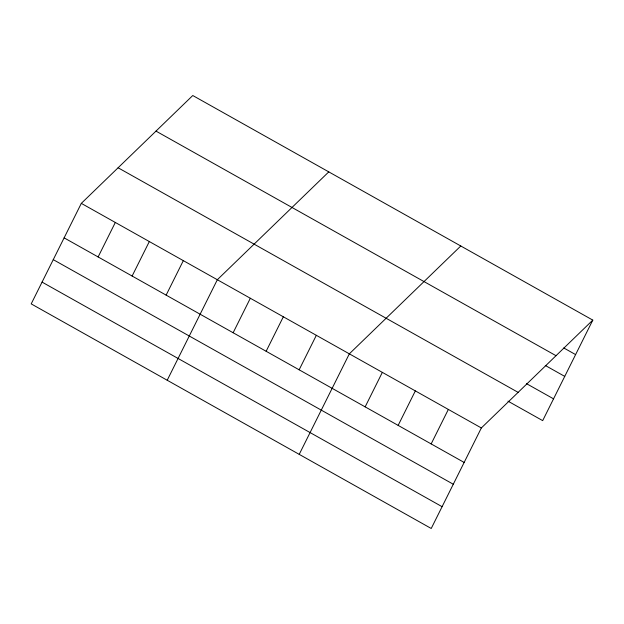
<?xml version="1.0" encoding="UTF-8"?>
<svg xmlns="http://www.w3.org/2000/svg" width="624" height="624" viewBox="0 0 624 624"><rect width="100%" height="100%" fill="white"/><g stroke="black" fill="none" stroke-linecap="round" stroke-linejoin="round"><path stroke-width="0.94" d="M81.315 203.369L31.2 303.888L431.231 528.481L481.346 427.955L592.8 320.112L192.769 95.519L81.315 203.369L481.346 427.955M98.124 256.948L115.323 222.456M132.124 276.034L149.323 241.55M166.132 295.129L183.323 260.637M167.209 380.25L217.331 279.731L328.778 171.881M233.134 332.748L250.333 298.256M266.136 351.273L283.335 316.789M299.138 369.806L316.337 335.314M299.224 454.366L349.339 353.839L460.793 245.996M365.149 406.864L382.34 372.372M398.151 425.389L415.342 390.897M431.153 443.921L448.344 409.43M592.8 320.112L542.685 420.631L507.983 401.154M563.761 347.95L575.601 354.596M155.992 131.11L556.023 355.696M545.275 365.461L564.743 376.389M526.469 383.635L553.543 398.837M118.1 167.778L518.131 392.371M64.124 237.861L464.155 462.446M53.258 259.646L453.289 484.24M42.065 282.103L442.096 506.688"/></g></svg>
